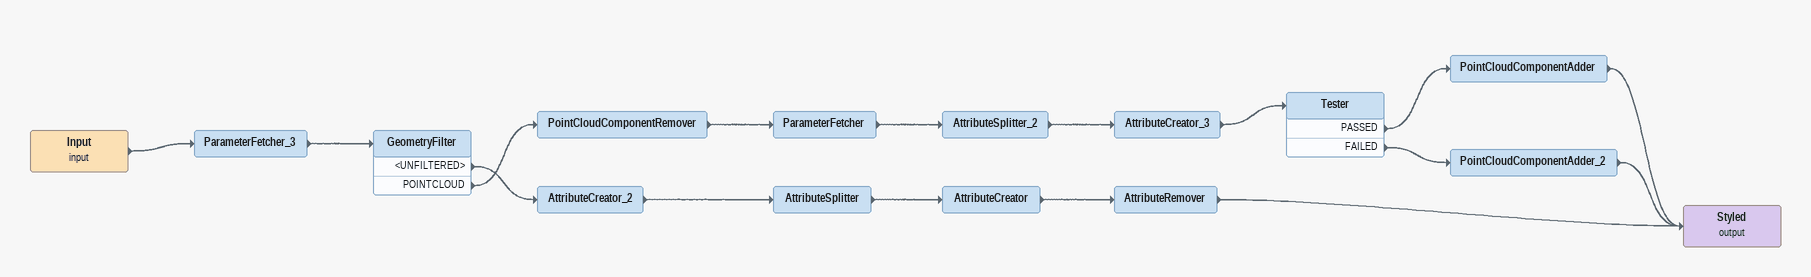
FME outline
Input (input)
    -> ParameterFetcher_3
ParameterFetcher_3
    -> GeometryFilter
GeometryFilter
    <UNFILTERED> -> AttributeCreator_2
    POINTCLOUD -> PointCloudComponentRemover
PointCloudComponentRemover
    -> ParameterFetcher
ParameterFetcher
    -> AttributeSplitter_2
AttributeSplitter_2
    -> AttributeCreator_3
AttributeCreator_3
    -> Tester
Tester
    PASSED -> PointCloudComponentAdder
    FAILED -> PointCloudComponentAdder_2
PointCloudComponentAdder
    -> Styled (output)
PointCloudComponentAdder_2
    -> Styled (output)
AttributeCreator_2
    -> AttributeSplitter
AttributeSplitter
    -> AttributeCreator
AttributeCreator
    -> AttributeRemover
AttributeRemover
    -> Styled (output)
Styled (output)
